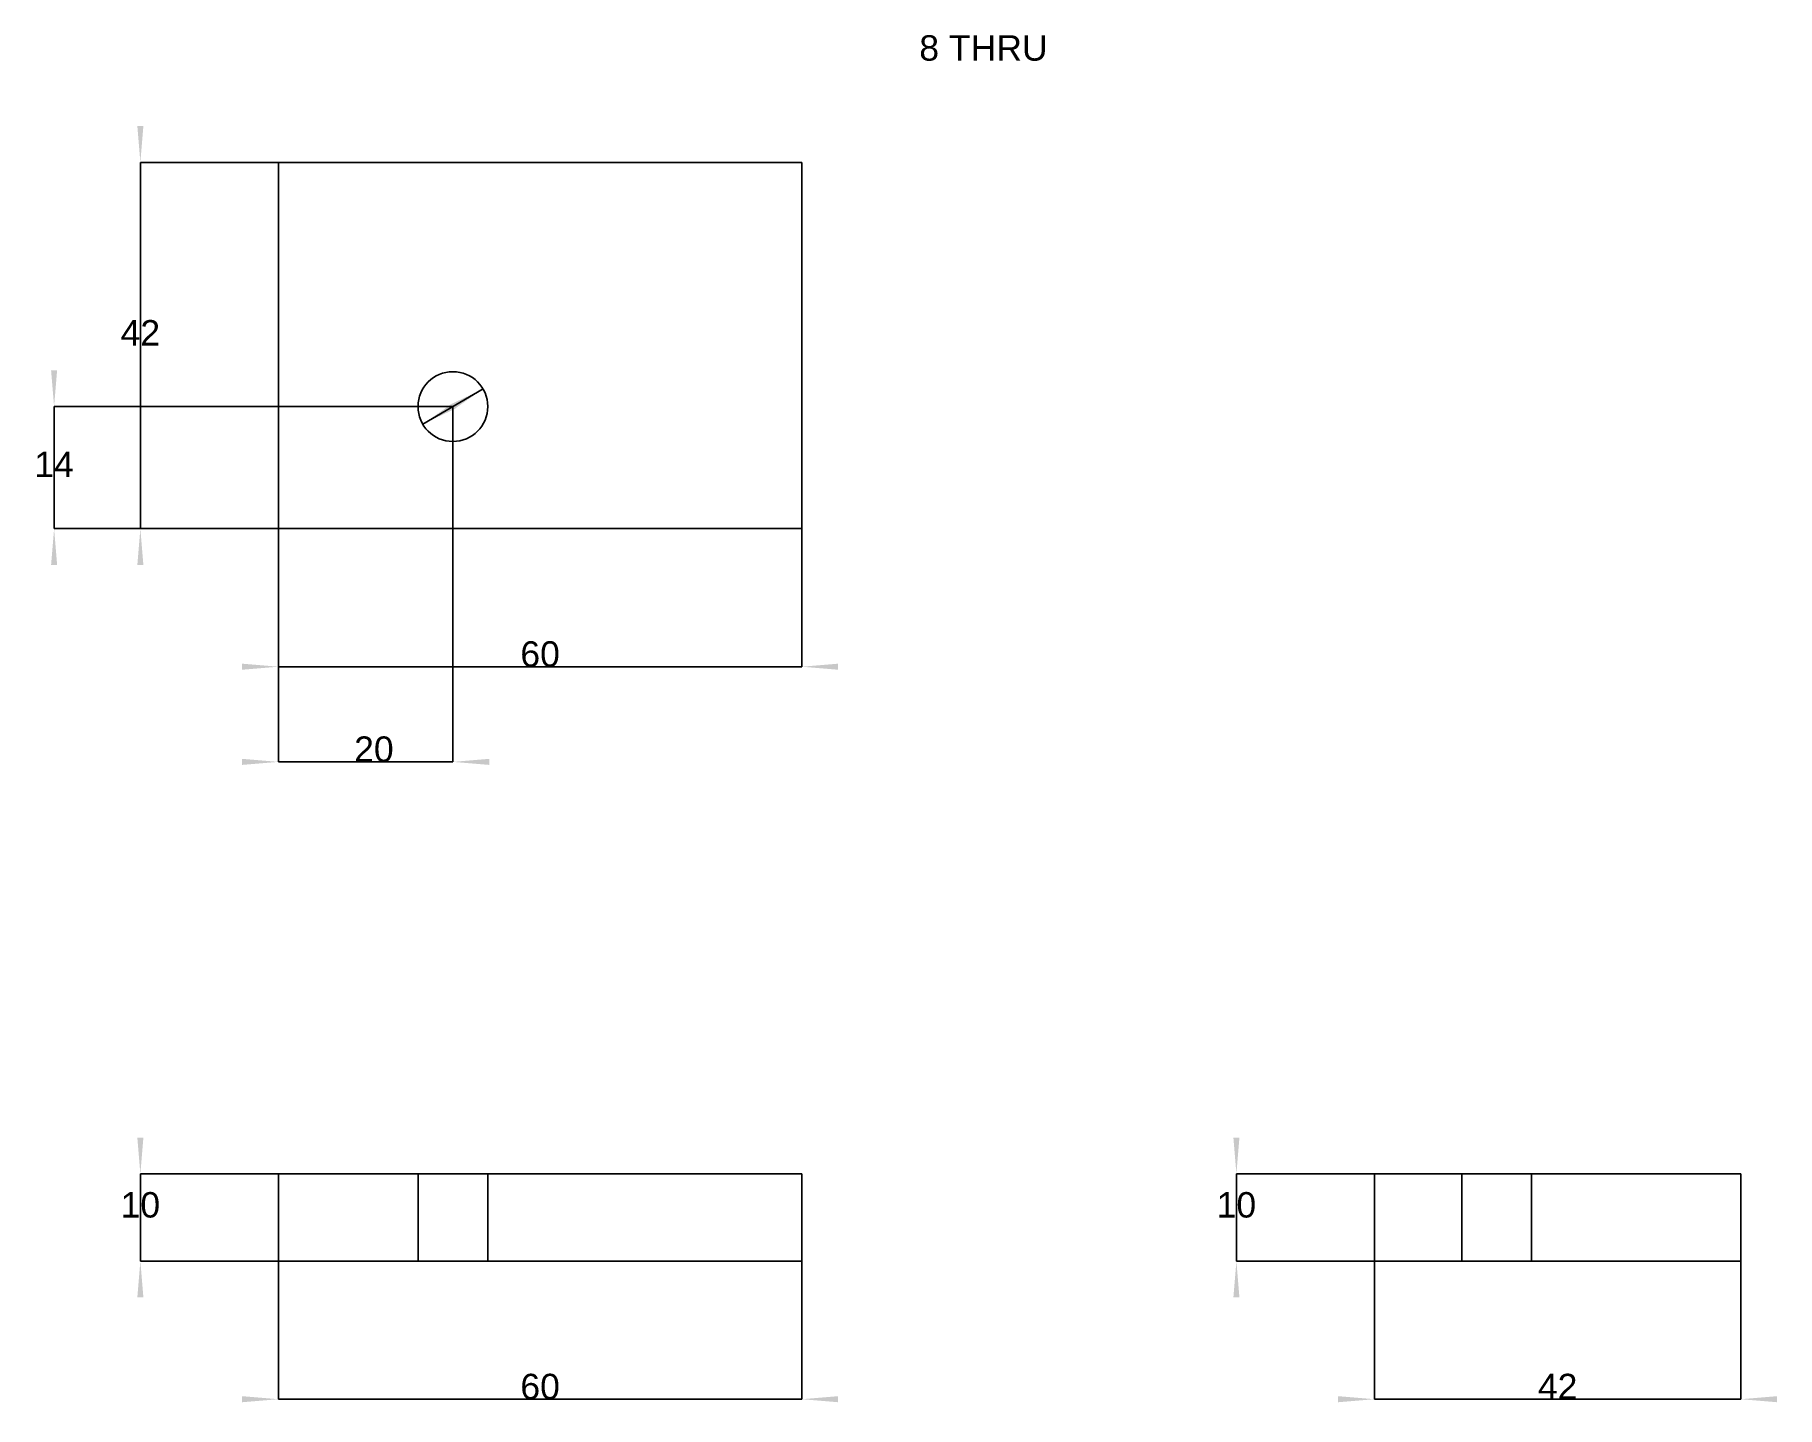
# Model space of a CAD drawing. Header units: millimetres. Extents: x 110 to 350, y 59 to 248.
import ezdxf
from ezdxf.enums import TextEntityAlignment as Align

# ---------------------------------------------------------------- set-up
doc = ezdxf.new("R2010")
doc.units = ezdxf.units.MM
doc.layers.get('0').update_dxf_attribs({"linetype": 'CONTINUOUS'})
for name, color, linetype in [('D', 7, 'CONTINUOUS'), ('D001', 7, 'CONTINUOUS'), ('D002', 7, 'CONTINUOUS'), ('D003', 7, 'CONTINUOUS'), ('D004', 7, 'CONTINUOUS'), ('D005', 7, 'CONTINUOUS'), ('D006', 7, 'CONTINUOUS'), ('D007', 7, 'CONTINUOUS'), ('D008', 7, 'CONTINUOUS'), ('Front', 7, 'CONTINUOUS'), ('Right', 7, 'CONTINUOUS'), ('Top', 7, 'CONTINUOUS')]:
    doc.layers.add(name, color=color, linetype=linetype)
doc.styles.get("Standard").update_dxf_attribs({"font": 'arial.ttf'})
doc.dimstyles.get("Standard").update_dxf_attribs({"dimscale": 0, "dimtxt": 2.5, "dimasz": 2.5, "dimexe": 1.25, "dimexo": 0.625, "dimtad": 1, "dimtxsty": 'STANDARD', "dimcen": 2.5, "dimazin": 3, "dimtfac": 1, "dimtmove": 0, "dimatfit": 3})

# ---------------------------------------------------------------- blocks, each defined once
blk = doc.blocks.new('*D')
at = {"color": 0}
for points in [[(139, 59.5833), (139, 60.4167), (144, 60)], [(221, 59.5833), (221, 60.4167), (216, 60)]]:
    blk.add_solid(points, dxfattribs=at)
at = {"layer": 'D'}
for p, q in [((144, 79), (144, 60)), ((216, 79), (216, 60)), ((144, 60), (216, 60))]:
    blk.add_line(p, q, dxfattribs=at)
blk.add_text('60', height=3.5, dxfattribs=at).set_placement((180, 60), align=Align.CENTER)
blk = doc.blocks.new('*D001')
at = {"color": 0}
for points in [[(124.583, 96), (125.417, 96), (125, 91)], [(124.583, 74), (125.417, 74), (125, 79)]]:
    blk.add_solid(points, dxfattribs=at)
at = {"layer": 'D001'}
for p, q in [((144, 91), (125, 91)), ((125, 79), (125, 91)), ((144, 79), (125, 79))]:
    blk.add_line(p, q, dxfattribs=at)
blk.add_text('10', height=3.5, dxfattribs=at).set_placement((125, 85), align=Align.CENTER)
blk = doc.blocks.new('*D002')
at = {"color": 0}
for points in [[(139, 160.383), (139, 161.217), (144, 160.8)], [(221, 160.383), (221, 161.217), (216, 160.8)]]:
    blk.add_solid(points, dxfattribs=at)
at = {"layer": 'D002'}
for p, q in [((144, 179.8), (144, 160.8)), ((216, 179.8), (216, 160.8)), ((144, 160.8), (216, 160.8))]:
    blk.add_line(p, q, dxfattribs=at)
blk.add_text('60', height=3.5, dxfattribs=at).set_placement((180, 160.8), align=Align.CENTER)
blk = doc.blocks.new('*D003')
at = {"color": 0}
for points in [[(124.583, 235.2), (125.417, 235.2), (125, 230.2)], [(124.583, 174.8), (125.417, 174.8), (125, 179.8)]]:
    blk.add_solid(points, dxfattribs=at)
at = {"layer": 'D003'}
for p, q in [((144, 230.2), (125, 230.2)), ((125, 179.8), (125, 230.2)), ((144, 179.8), (125, 179.8))]:
    blk.add_line(p, q, dxfattribs=at)
blk.add_text('42', height=3.5, dxfattribs=at).set_placement((125, 205), align=Align.CENTER)
blk = doc.blocks.new('*D004')
at = {"color": 0}
for points in [[(289.8, 59.5833), (289.8, 60.4167), (294.8, 60)], [(350.2, 59.5833), (350.2, 60.4167), (345.2, 60)]]:
    blk.add_solid(points, dxfattribs=at)
at = {"layer": 'D004'}
for p, q in [((294.8, 79), (294.8, 60)), ((345.2, 79), (345.2, 60)), ((294.8, 60), (345.2, 60))]:
    blk.add_line(p, q, dxfattribs=at)
blk.add_text('42', height=3.5, dxfattribs=at).set_placement((320, 60), align=Align.CENTER)
blk = doc.blocks.new('*D005')
at = {"color": 0}
for points in [[(275.383, 96), (276.217, 96), (275.8, 91)], [(275.383, 74), (276.217, 74), (275.8, 79)]]:
    blk.add_solid(points, dxfattribs=at)
at = {"layer": 'D005'}
for p, q in [((294.8, 91), (275.8, 91)), ((275.8, 79), (275.8, 91)), ((294.8, 79), (275.8, 79))]:
    blk.add_line(p, q, dxfattribs=at)
blk.add_text('10', height=3.5, dxfattribs=at).set_placement((275.8, 85), align=Align.CENTER)
blk = doc.blocks.new('*D006')
at = {"color": 0}
for points in [[(139, 147.287), (139, 148.121), (144, 147.704)], [(173, 147.287), (173, 148.121), (168, 147.704)]]:
    blk.add_solid(points, dxfattribs=at)
at = {"layer": 'D006'}
for p, q in [((168, 196.6), (168, 147.704)), ((144, 179.8), (144, 147.704)), ((144, 147.704), (168, 147.704))]:
    blk.add_line(p, q, dxfattribs=at)
blk.add_text('20', height=3.5, dxfattribs=at).set_placement((157.133, 147.704), align=Align.CENTER)
blk = doc.blocks.new('*D007')
at = {"color": 0}
for points in [[(112.716, 201.6), (113.549, 201.6), (113.133, 196.6)], [(112.716, 174.8), (113.549, 174.8), (113.133, 179.8)]]:
    blk.add_solid(points, dxfattribs=at)
at = {"layer": 'D007'}
for p, q in [((168, 196.6), (113.133, 196.6)), ((113.133, 179.8), (113.133, 196.6)), ((144, 179.8), (113.133, 179.8))]:
    blk.add_line(p, q, dxfattribs=at)
blk.add_text('14', height=3.5, dxfattribs=at).set_placement((113.133, 186.904), align=Align.CENTER)
blk = doc.blocks.new('*D008')
at = {"color": 0}
for points in [[(168.038, 196.139), (167.617, 196.859), (172.143, 199.025)], [(168.383, 196.341), (167.962, 197.061), (163.857, 194.175)]]:
    blk.add_solid(points, dxfattribs=at)
at = {"layer": 'D008'}
blk.add_line((172.143, 199.025), (163.857, 194.175), dxfattribs=at)
blk.add_text('8 THRU', height=3.5, dxfattribs=at).set_placement((241, 244.2), align=Align.CENTER)

msp = doc.modelspace()

# ---------------------------------------------------------------- linework, layer by layer
at = {"layer": 'Front'}
for p, q in [((144, 79), (144, 91)), ((144, 91), (216, 91)), ((144, 79), (144, 91)), ((144, 91), (216, 91)), ((163.2, 79), (163.2, 91)), ((172.8, 79), (172.8, 91)), ((216, 79), (216, 91)), ((216, 79), (216, 91)), ((144, 79), (216, 79)), ((144, 79), (216, 79))]:
    msp.add_line(p, q, dxfattribs=at)
for points in [[(172.8, 91), (172.68, 91), (172.325, 91), (171.753, 91), (170.993, 91), (170.083, 91), (169.068, 91), (168, 91), (166.932, 91), (165.917, 91), (165.007, 91), (164.247, 91), (163.675, 91), (163.32, 91), (163.2, 91)], [(163.2, 91), (163.32, 91), (163.675, 91), (164.247, 91), (165.007, 91), (165.917, 91), (166.932, 91), (168, 91), (169.068, 91), (170.083, 91), (170.993, 91), (171.753, 91), (172.325, 91), (172.68, 91), (172.8, 91)], [(172.8, 79), (172.68, 79), (172.325, 79), (171.753, 79), (170.993, 79), (170.083, 79), (169.068, 79), (168, 79), (166.932, 79), (165.917, 79), (165.007, 79), (164.247, 79), (163.675, 79), (163.32, 79), (163.2, 79)], [(163.2, 79), (163.32, 79), (163.675, 79), (164.247, 79), (165.007, 79), (165.917, 79), (166.932, 79), (168, 79), (169.068, 79), (170.083, 79), (170.993, 79), (171.753, 79), (172.325, 79), (172.68, 79), (172.8, 79)]]:
    msp.add_open_spline(points, degree=1, dxfattribs=at)
at = {"layer": 'Right'}
for p, q in [((294.8, 79), (294.8, 91)), ((294.8, 91), (345.2, 91)), ((294.8, 79), (294.8, 91)), ((294.8, 91), (345.2, 91)), ((306.8, 79), (306.8, 91)), ((316.4, 79), (316.4, 91)), ((345.2, 79), (345.2, 91)), ((345.2, 79), (345.2, 91)), ((294.8, 79), (345.2, 79)), ((294.8, 79), (345.2, 79))]:
    msp.add_line(p, q, dxfattribs=at)
for points in [[(316.4, 91), (316.28, 91), (315.925, 91), (315.353, 91), (314.593, 91), (313.683, 91), (312.668, 91), (311.6, 91), (310.532, 91), (309.517, 91), (308.607, 91), (307.847, 91), (307.275, 91), (306.92, 91), (306.8, 91)], [(311.6, 91), (312.137, 91), (312.668, 91), (313.185, 91), (313.683, 91), (314.154, 91), (314.593, 91), (314.994, 91), (315.353, 91), (315.664, 91), (315.925, 91), (316.131, 91), (316.28, 91), (316.37, 91), (316.4, 91)], [(316.4, 79), (316.28, 79), (315.925, 79), (315.353, 79), (314.593, 79), (313.683, 79), (312.668, 79), (311.6, 79), (310.532, 79), (309.517, 79), (308.607, 79), (307.847, 79), (307.275, 79), (306.92, 79), (306.8, 79)], [(311.6, 79), (312.137, 79), (312.668, 79), (313.185, 79), (313.683, 79), (314.154, 79), (314.593, 79), (314.994, 79), (315.353, 79), (315.664, 79), (315.925, 79), (316.131, 79), (316.28, 79), (316.37, 79), (316.4, 79)]]:
    msp.add_open_spline(points, degree=1, dxfattribs=at)
for points in [[(306.8, 91), (306.815, 91), (306.83, 91), (306.875, 91), (306.92, 91), (306.995, 91), (307.069, 91), (307.172, 91), (307.275, 91), (307.406, 91), (307.536, 91), (307.691, 91), (307.847, 91), (308.027, 91), (308.206, 91), (308.407, 91), (308.607, 91), (308.827, 91), (309.046, 91), (309.282, 91), (309.517, 91), (309.766, 91), (310.015, 91), (310.273, 91), (310.532, 91), (311.061, 91), (311.6, 91)], [(306.8, 79), (306.815, 79), (306.83, 79), (306.875, 79), (306.92, 79), (306.995, 79), (307.069, 79), (307.172, 79), (307.275, 79), (307.406, 79), (307.536, 79), (307.691, 79), (307.847, 79), (308.027, 79), (308.206, 79), (308.407, 79), (308.607, 79), (308.827, 79), (309.046, 79), (309.282, 79), (309.517, 79), (309.766, 79), (310.015, 79), (310.273, 79), (310.532, 79), (311.061, 79), (311.6, 79)]]:
    msp.add_open_spline(points, degree=2, knots=[4.712389, 4.712389, 4.712389, 4.8245887, 4.8245887, 4.9367885, 4.9367885, 5.0489882, 5.0489882, 5.1611879, 5.1611879, 5.2733877, 5.2733877, 5.3855874, 5.3855874, 5.4977871, 5.4977871, 5.6099869, 5.6099869, 5.7221866, 5.7221866, 5.8343864, 5.8343864, 5.9465861, 5.9465861, 6.0587858, 6.0587858, 6.2831853, 6.2831853, 6.2831853], dxfattribs=at)
at = {"layer": 'Top'}
for p, q in [((144, 179.8), (144, 230.2)), ((144, 230.2), (216, 230.2)), ((144, 179.8), (144, 230.2)), ((144, 230.2), (216, 230.2)), ((216, 179.8), (216, 230.2)), ((216, 179.8), (216, 230.2)), ((144, 179.8), (216, 179.8)), ((144, 179.8), (216, 179.8))]:
    msp.add_line(p, q, dxfattribs=at)
msp.add_circle((168, 196.6), 4.8, dxfattribs=at)
msp.add_circle((168, 196.6), 4.8, dxfattribs=at)

# ---------------------------------------------------------------- dimensions: what is measured, and where the dimension line sits
at = {"layer": 'D'}
dim = msp.add_linear_dim(base=(180, 60), p1=(144, 79), p2=(216, 79), text='60', dimstyle='STANDARD', dxfattribs=at)
dim.commit()
dim.dimension.update_dxf_attribs({"geometry": '*D', "text_midpoint": (180, 65)})
at = {"layer": 'D001'}
dim = msp.add_linear_dim(base=(125, 85), p1=(144, 79), p2=(144, 91), angle=90, text='10', dimstyle='STANDARD', dxfattribs=at)
dim.commit()
dim.dimension.update_dxf_attribs({"geometry": '*D001', "text_midpoint": (130, 85)})
at = {"layer": 'D002'}
dim = msp.add_linear_dim(base=(180, 160.8), p1=(144, 179.8), p2=(216, 179.8), text='60', dimstyle='STANDARD', dxfattribs=at)
dim.commit()
dim.dimension.update_dxf_attribs({"geometry": '*D002', "text_midpoint": (180, 165.8)})
at = {"layer": 'D003'}
dim = msp.add_linear_dim(base=(125, 205), p1=(144, 179.8), p2=(144, 230.2), angle=90, text='42', dimstyle='STANDARD', dxfattribs=at)
dim.commit()
dim.dimension.update_dxf_attribs({"geometry": '*D003', "text_midpoint": (130, 205)})
at = {"layer": 'D004'}
dim = msp.add_linear_dim(base=(320, 60), p1=(294.8, 79), p2=(345.2, 79), text='42', dimstyle='STANDARD', dxfattribs=at)
dim.commit()
dim.dimension.update_dxf_attribs({"geometry": '*D004', "text_midpoint": (320, 65)})
at = {"layer": 'D005'}
dim = msp.add_linear_dim(base=(275.8, 85), p1=(294.8, 79), p2=(294.8, 91), angle=90, text='10', dimstyle='STANDARD', dxfattribs=at)
dim.commit()
dim.dimension.update_dxf_attribs({"geometry": '*D005', "text_midpoint": (280.8, 85)})
at = {"layer": 'D006'}
dim = msp.add_linear_dim(base=(157.133, 147.704), p1=(144, 179.8), p2=(168, 196.6), text='20', dimstyle='STANDARD', dxfattribs=at)
dim.commit()
dim.dimension.update_dxf_attribs({"geometry": '*D006', "text_midpoint": (160, 151.8)})
at = {"layer": 'D007'}
dim = msp.add_linear_dim(base=(113.133, 186.904), p1=(144, 179.8), p2=(168, 196.6), angle=90, text='14', dimstyle='STANDARD', dxfattribs=at)
dim.commit()
dim.dimension.update_dxf_attribs({"geometry": '*D007', "text_midpoint": (116, 191)})
at = {"layer": 'D008'}
dim = msp.add_diameter_dim_2p(p1=(172.143, 199.025), p2=(163.857, 194.175), text='8 THRU', dimstyle='STANDARD', dxfattribs=at)
dim.commit()
dim.dimension.update_dxf_attribs({"geometry": '*D008', "text_midpoint": (241, 244.2)})

doc.saveas('drawing.dxf')
